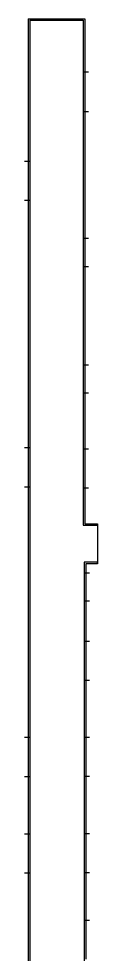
# Model space of a CAD drawing. Header units: millimetres. Extents: x 137411 to 208640, y 144 to 79573.
# Drawn here: x 204220 to 207236, y 39425 to 78375 of the extents above; entities that cross this region are included whole.
import ezdxf

# ---------------------------------------------------------------- set-up
doc = ezdxf.new("R2010")
doc.units = ezdxf.units.MM
doc.header["$LTSCALE"] = 0.001

msp = doc.modelspace()

# ---------------------------------------------------------------- linework, layer by layer
for p, q in [((204370.275, 78374.549), (206699.275, 78374.549)), ((204370.275, 78374.549), (204370.275, 72446.232)), ((204370.275, 78374.549), (204370.275, 78309.549)), ((204435.275, 78309.549), (206654.275, 78309.549)), ((204435.275, 78309.549), (204435.275, 38806.549)), ((206654.275, 78309.549), (206654.275, 57350.549)), ((206699.275, 78374.549), (206719.275, 78374.549)), ((206719.275, 78374.549), (206719.275, 76158.549)), ((206654.275, 76158.549), (206869.275, 76158.549)), ((206719.275, 76158.549), (206719.275, 74515.549)), ((206654.275, 74515.549), (206869.275, 74515.549)), ((206719.275, 74515.549), (206719.275, 69235.549)), ((204219.937, 72446.232), (204435.275, 72446.232)), ((204370.275, 72446.232), (204370.275, 70819.579)), ((204219.937, 70819.579), (204435.275, 70819.579)), ((204370.275, 70819.579), (204370.275, 60518.439)), ((206654.275, 69235.549), (206869.275, 69235.549)), ((206719.275, 69235.549), (206719.275, 68062.549)), ((206654.275, 68062.549), (206869.275, 68062.549)), ((206719.275, 68062.549), (206719.275, 63968.549)), ((206654.275, 63968.549), (206869.275, 63968.549)), ((206719.275, 63968.549), (206719.275, 62805.549)), ((206654.275, 62805.549), (206869.275, 62805.549)), ((206719.275, 62805.549), (206719.275, 60469.549)), ((204219.937, 60518.439), (204435.275, 60518.439)), ((204370.275, 60518.439), (204370.275, 58884.77)), ((206654.275, 60469.549), (206869.275, 60469.549)), ((206719.275, 60469.549), (206719.275, 58846.549)), ((204219.937, 58884.77), (204435.275, 58884.77)), ((204370.275, 58884.77), (204370.275, 48468.371)), ((206654.275, 58846.549), (206869.275, 58846.549)), ((206719.275, 58846.549), (206719.275, 57350.549)), ((206654.275, 57350.549), (206654.275, 57285.549)), ((206654.275, 57285.549), (207236.275, 57285.549)), ((206719.275, 57350.549), (207236.275, 57350.549)), ((207236.275, 57350.549), (207236.275, 55680.549)), ((206757.275, 55745.549), (206692.275, 55745.549)), ((206692.275, 55745.549), (206692.275, 38806.549)), ((207236.275, 55745.549), (206757.275, 55745.549)), ((207236.275, 55680.549), (207236.275, 55745.549)), ((207236.275, 55680.549), (206757.275, 55680.549)), ((206757.275, 55680.549), (206757.275, 55301.549)), ((206692.275, 55301.549), (206907.275, 55301.549)), ((206757.275, 55301.549), (206757.275, 54139.549)), ((206692.275, 54139.549), (206907.275, 54139.549)), ((206757.275, 54139.549), (206757.275, 52465.549)), ((206692.275, 52465.549), (206907.275, 52465.549)), ((206757.275, 52465.549), (206757.275, 50836.549)), ((206692.275, 50836.549), (206907.275, 50836.549)), ((206757.275, 50836.549), (206757.275, 48460.549)), ((204219.937, 48468.371), (204435.275, 48468.371)), ((204370.275, 48468.371), (204370.275, 46829.69)), ((206692.275, 48460.549), (206907.275, 48460.549)), ((206757.275, 48460.549), (206757.275, 46837.549)), ((204219.937, 46829.69), (204435.275, 46829.69)), ((204370.275, 46829.69), (204370.275, 44439.321)), ((206692.275, 46837.549), (206907.275, 46837.549)), ((206757.275, 46837.549), (206757.275, 44453.549)), ((204219.937, 44439.321), (204435.275, 44439.321)), ((204370.275, 44439.321), (204370.275, 42809.66)), ((206692.275, 44453.549), (206907.275, 44453.549)), ((206757.275, 44453.549), (206757.275, 42827.549)), ((204219.937, 42809.66), (204435.275, 42809.66)), ((204370.275, 42809.66), (204370.275, 38753.549)), ((206692.275, 42827.549), (206907.275, 42827.549)), ((206757.275, 42827.549), (206757.275, 40844.549)), ((206692.275, 40844.549), (206907.275, 40844.549)), ((206757.275, 40844.549), (206757.275, 39226.549))]:
    msp.add_line(p, q)

doc.saveas('drawing.dxf')
